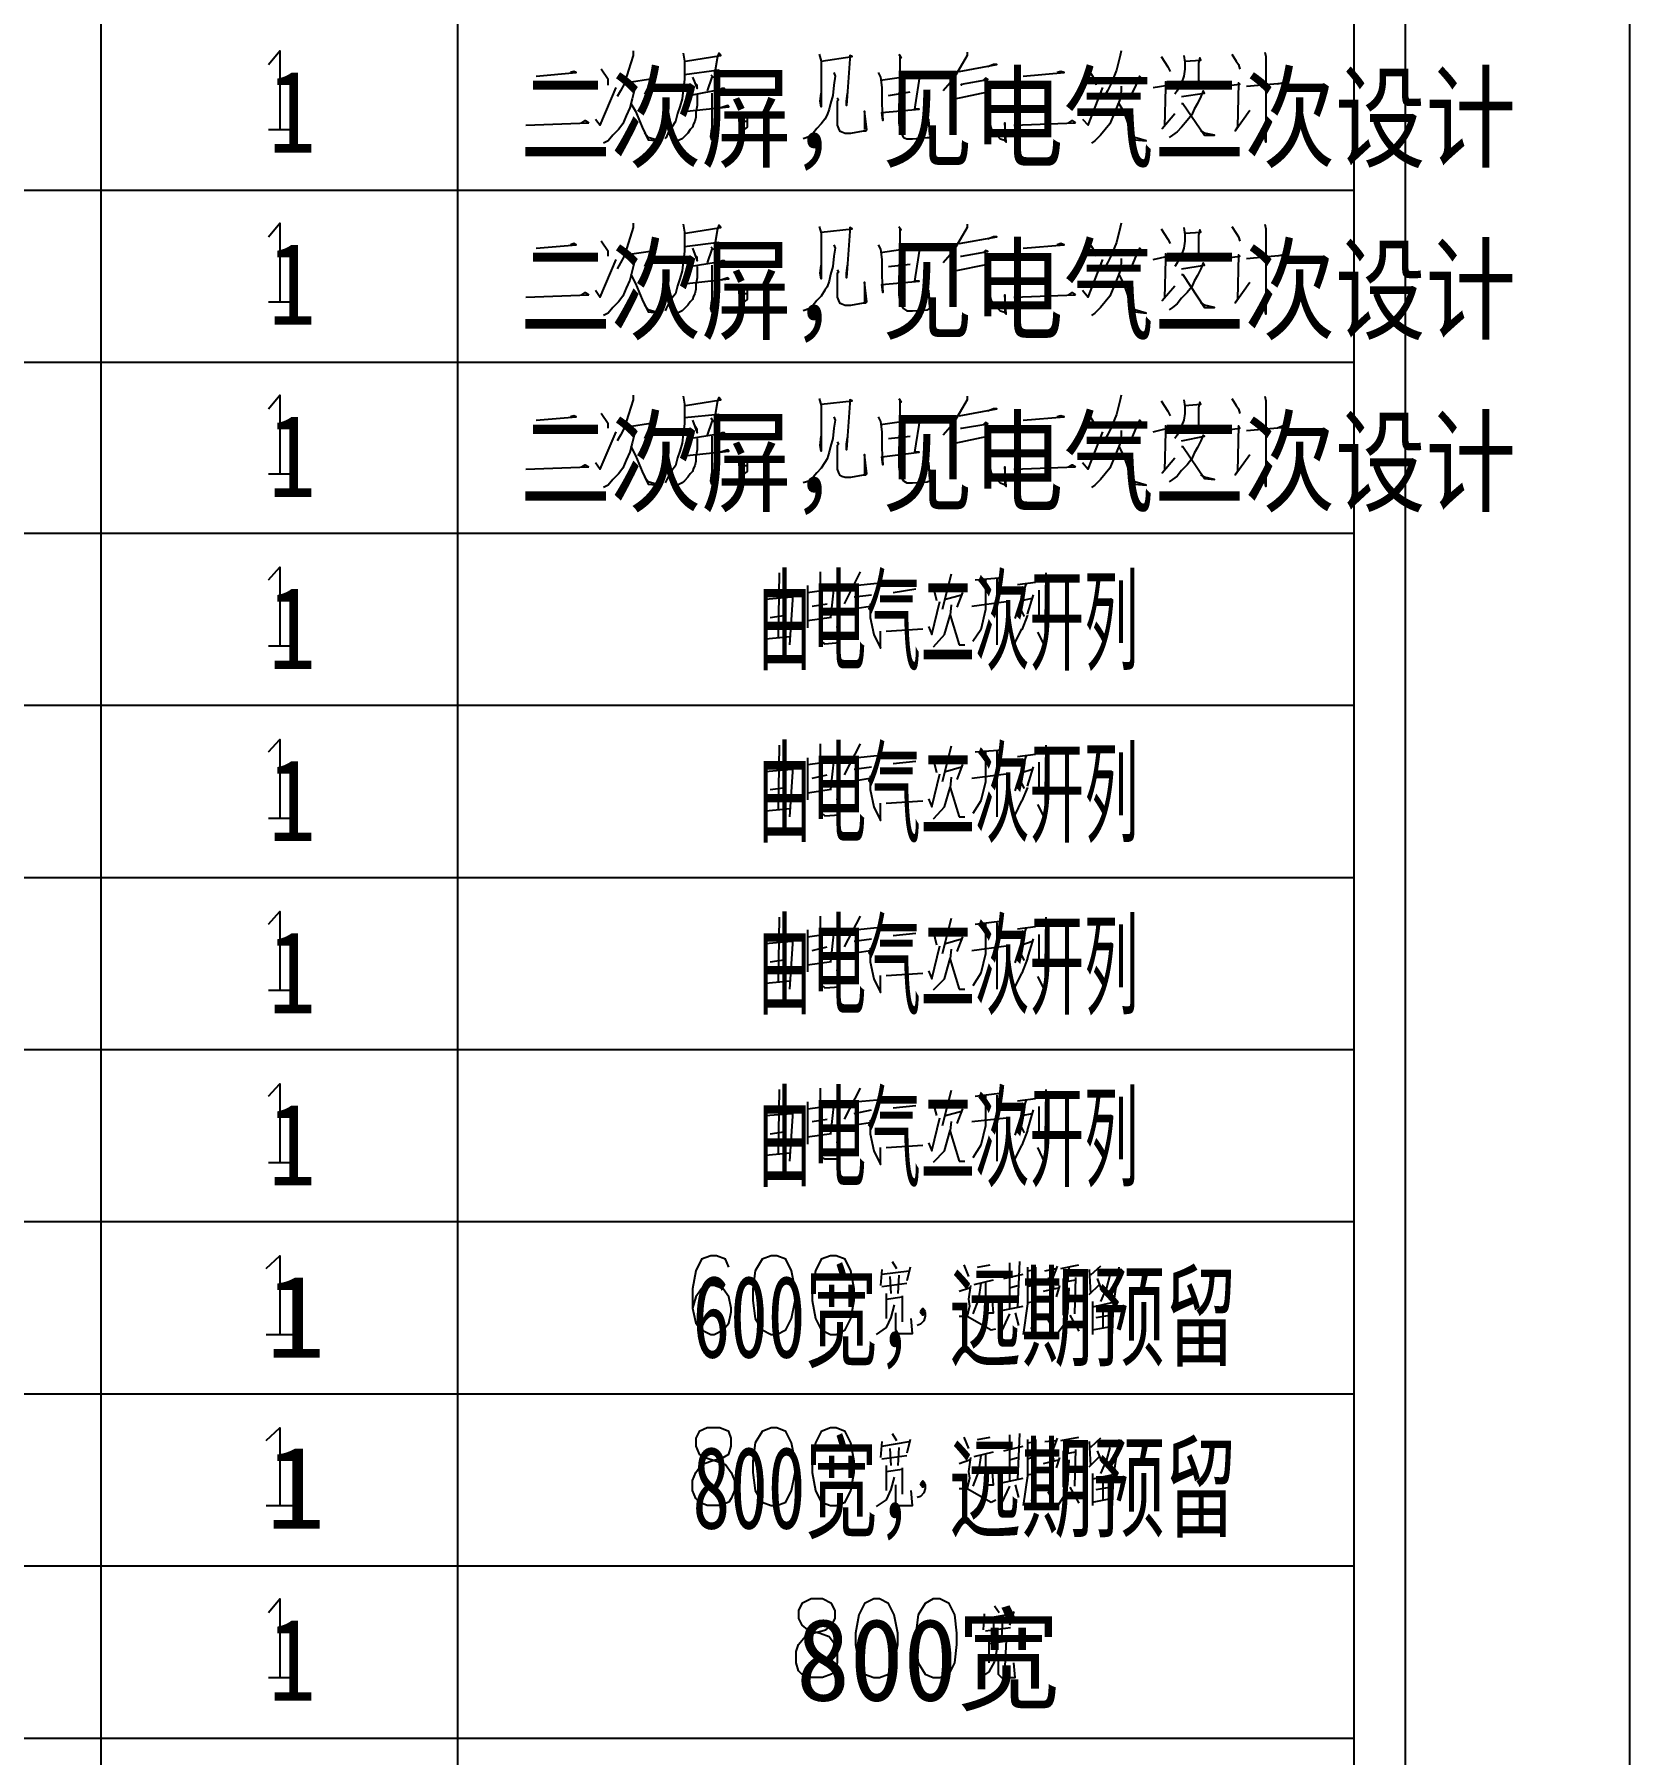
# Model space of a CAD drawing. Header units: metres. Extents: x 17 to 1264, y 17 to 859.
# Drawn here: x 1005.9 to 1207.4, y 440.3 to 657.6 of the extents above; entities that cross this region are included whole.
import ezdxf

# ---------------------------------------------------------------- set-up
doc = ezdxf.new("R2010")
doc.units = ezdxf.units.M
for name, color, linetype in [('LINES', 7, 'Continuous'), ('POLYLINES', 4, 'Continuous'), ('RECTS', 7, 'Continuous'), ('TEXTS', 3, 'Continuous')]:
    doc.layers.add(name, color=color, linetype=linetype)

msp = doc.modelspace()

# ---------------------------------------------------------------- linework, layer by layer
at = {"layer": 'LINES'}
for p, q in [((1179.14, 45.22), (1179.14, 830.45)), ((1014.33, 790.13), (1014.33, 178.7)), ((1059.4, 790.13), (1059.4, 178.7)), ((1172.59, 790.13), (1172.59, 178.7)), ((1113.83, 649.87), (1116.57, 650.3)), ((1035.5, 645.55), (1038.23, 645.55)), ((1068.04, 646.13), (1075.96, 646.42)), ((1129.67, 646.13), (1137.45, 646.42)), ((677.8, 637.92), (1172.59, 637.92)), ((1113.83, 628.27), (1116.57, 628.56)), ((1035.5, 623.81), (1038.23, 623.81)), ((1068.04, 624.38), (1075.96, 624.67)), ((1129.67, 624.38), (1137.45, 624.67)), ((677.8, 616.18), (1172.59, 616.18)), ((1113.83, 606.53), (1116.57, 606.82)), ((1035.5, 602.06), (1038.23, 602.06)), ((1068.04, 602.64), (1075.96, 602.93)), ((1129.67, 602.64), (1137.45, 602.93)), ((677.8, 594.58), (1172.59, 594.58)), ((1100.01, 589.54), (1099.87, 581.33)), ((1110.23, 589.68), (1108.22, 585.65)), ((1121.75, 589.39), (1120.6, 584.93)), ((1124.78, 588.67), (1128.23, 588.96)), ((1098.28, 586.94), (1098.28, 580.61)), ((1101.74, 586.8), (1101.31, 580.46)), ((1103.61, 587.95), (1103.61, 582.62)), ((1103.61, 587.09), (1106.78, 587.52)), ((1106.92, 587.81), (1106.49, 583.92)), ((1109.51, 587.95), (1112.39, 588.24)), ((1109.51, 586.51), (1111.67, 586.8)), ((1114.41, 587.09), (1117.29, 587.52)), ((1119.45, 587.81), (1119.88, 586.08)), ((1121.03, 586.22), (1123.05, 586.8)), ((1123.19, 587.09), (1122.47, 585.22)), ((1127.51, 588.82), (1127.51, 580.46)), ((1129.82, 583.78), (1131.26, 588.24)), ((1130.11, 588.1), (1132.41, 588.38)), ((1131.4, 584.35), (1132.12, 586.8)), ((1132.84, 583.63), (1132.84, 587.38)), ((1098.28, 586.22), (1101.59, 586.51)), ((1104.19, 585.36), (1106.06, 585.65)), ((1108.79, 584.93), (1111.53, 585.36)), ((1121.75, 585.5), (1121.61, 584.21)), ((1124.35, 585.36), (1128.67, 585.94)), ((1130.39, 585.22), (1130.97, 584.06)), ((1130.68, 586.08), (1131.98, 586.37)), ((1098.86, 583.92), (1100.87, 584.21)), ((1106.63, 583.92), (1103.61, 583.49)), ((1113.55, 582.19), (1118.15, 582.48)), ((1120.89, 581.76), (1121.61, 584.21)), ((1121.61, 584.21), (1122.76, 580.46)), ((1129.82, 580.75), (1130.68, 582.48)), ((1131.4, 584.21), (1130.68, 582.34)), ((1035.5, 580.32), (1038.23, 580.32)), ((1101.45, 581.47), (1098.28, 581.18)), ((1120.89, 581.76), (1119.45, 580.18)), ((1122.76, 580.46), (1123.48, 580.46)), ((677.8, 572.83), (1172.59, 572.83)), ((1100.01, 567.79), (1099.87, 559.58)), ((1110.23, 567.94), (1108.22, 564.05)), ((1121.75, 567.65), (1120.6, 563.18)), ((1124.78, 566.93), (1128.23, 567.22)), ((1098.28, 565.2), (1098.28, 558.86)), ((1101.74, 565.06), (1101.31, 558.72)), ((1103.61, 566.21), (1103.61, 560.88)), ((1103.61, 565.34), (1106.78, 565.78)), ((1106.92, 566.06), (1106.49, 562.18)), ((1109.51, 566.21), (1112.39, 566.5)), ((1109.51, 564.77), (1111.67, 565.06)), ((1114.41, 565.49), (1117.29, 565.78)), ((1119.45, 566.06), (1119.88, 564.34)), ((1121.03, 564.48), (1123.05, 565.06)), ((1123.19, 565.34), (1122.47, 563.47)), ((1127.51, 567.07), (1127.51, 558.72)), ((1129.82, 562.03), (1131.26, 566.5)), ((1130.11, 566.35), (1132.41, 566.64)), ((1131.4, 562.61), (1132.12, 565.06)), ((1132.84, 561.89), (1132.84, 565.63)), ((1098.28, 564.48), (1101.59, 564.77)), ((1104.19, 563.62), (1106.06, 564.05)), ((1108.79, 563.18), (1111.53, 563.62)), ((1121.75, 563.76), (1121.61, 562.46)), ((1124.35, 563.62), (1128.67, 564.19)), ((1130.39, 563.47), (1130.97, 562.32)), ((1130.68, 564.34), (1131.98, 564.77)), ((1098.86, 562.18), (1100.87, 562.46)), ((1106.63, 562.18), (1103.61, 561.74)), ((1113.55, 560.45), (1118.15, 560.74)), ((1120.89, 560.02), (1121.61, 562.46)), ((1121.61, 562.46), (1122.76, 558.72)), ((1129.82, 559.01), (1130.68, 560.74)), ((1131.4, 562.46), (1130.68, 560.74)), ((1035.5, 558.58), (1038.23, 558.58)), ((1101.45, 559.73), (1098.28, 559.44)), ((1120.89, 560.02), (1119.45, 558.43)), ((1122.76, 558.72), (1123.48, 558.72)), ((677.8, 551.09), (1172.59, 551.09)), ((1100.01, 546.05), (1099.87, 537.84)), ((1110.23, 546.19), (1108.22, 542.3)), ((1121.75, 545.9), (1120.6, 541.44)), ((1124.78, 545.18), (1128.23, 545.62)), ((1098.28, 543.46), (1098.28, 537.12)), ((1101.74, 543.31), (1101.31, 536.98)), ((1103.61, 544.46), (1103.61, 539.14)), ((1103.61, 543.6), (1106.78, 544.03)), ((1106.92, 544.32), (1106.49, 540.43)), ((1109.51, 544.46), (1112.39, 544.75)), ((1109.51, 543.02), (1111.67, 543.31)), ((1114.41, 543.74), (1117.29, 544.03)), ((1119.45, 544.32), (1119.88, 542.59)), ((1121.03, 542.74), (1123.05, 543.31)), ((1123.19, 543.6), (1122.47, 541.73)), ((1127.51, 545.33), (1127.51, 536.98)), ((1129.82, 540.29), (1131.26, 544.75)), ((1130.11, 544.61), (1132.41, 544.9)), ((1131.4, 540.86), (1132.12, 543.31)), ((1132.84, 540.14), (1132.84, 543.89)), ((1098.28, 542.74), (1101.59, 543.02)), ((1104.19, 541.87), (1106.06, 542.3)), ((1108.79, 541.44), (1111.53, 541.87)), ((1121.75, 542.02), (1121.61, 540.86)), ((1124.35, 541.87), (1128.67, 542.45)), ((1130.39, 541.73), (1130.97, 540.58)), ((1130.68, 542.59), (1131.98, 543.02)), ((1098.86, 540.43), (1100.87, 540.72)), ((1106.63, 540.43), (1103.61, 540)), ((1113.55, 538.7), (1118.15, 538.99)), ((1120.89, 538.27), (1121.61, 540.86)), ((1121.61, 540.72), (1122.76, 536.98)), ((1129.82, 537.26), (1130.68, 538.99)), ((1131.4, 540.86), (1130.68, 538.99)), ((1035.5, 536.83), (1038.23, 536.83)), ((1101.45, 537.98), (1098.28, 537.7)), ((1120.89, 538.27), (1119.45, 536.83)), ((1122.76, 536.98), (1123.48, 536.98)), ((677.8, 529.34), (1172.59, 529.34)), ((1100.01, 524.3), (1099.87, 516.24)), ((1110.23, 524.45), (1108.22, 520.56)), ((1121.75, 524.16), (1120.6, 519.7)), ((1124.78, 523.44), (1128.23, 523.87)), ((1098.28, 521.71), (1098.28, 515.38)), ((1101.74, 521.57), (1101.31, 515.23)), ((1103.61, 522.72), (1103.61, 517.39)), ((1103.61, 521.86), (1106.78, 522.29)), ((1106.92, 522.58), (1106.49, 518.69)), ((1109.51, 522.72), (1112.39, 523.01)), ((1109.51, 521.28), (1111.67, 521.71)), ((1114.41, 522), (1117.29, 522.29)), ((1119.45, 522.58), (1119.88, 520.99)), ((1121.03, 520.99), (1123.05, 521.57)), ((1123.19, 521.86), (1122.47, 519.98)), ((1127.51, 523.58), (1127.51, 515.23)), ((1129.82, 518.54), (1131.26, 523.01)), ((1130.11, 522.86), (1132.41, 523.15)), ((1131.4, 519.12), (1132.12, 521.71)), ((1132.84, 518.4), (1132.84, 522.14)), ((1098.28, 520.99), (1101.59, 521.28)), ((1104.19, 520.27), (1106.06, 520.56)), ((1108.79, 519.7), (1111.53, 520.13)), ((1121.75, 520.27), (1121.61, 519.12)), ((1124.35, 520.27), (1128.67, 520.7)), ((1130.39, 519.98), (1130.97, 518.83)), ((1130.68, 520.99), (1131.98, 521.28)), ((1098.86, 518.69), (1100.87, 518.98)), ((1106.63, 518.69), (1103.61, 518.26)), ((1113.55, 516.96), (1118.15, 517.25)), ((1120.89, 516.53), (1121.61, 519.12)), ((1121.61, 518.98), (1122.76, 515.23)), ((1129.82, 515.52), (1130.68, 517.25)), ((1131.4, 519.12), (1130.68, 517.25)), ((1035.5, 515.09), (1038.23, 515.09)), ((1101.45, 516.24), (1098.28, 515.95)), ((1120.89, 516.53), (1119.45, 515.09)), ((1122.76, 515.23), (1123.48, 515.23)), ((677.8, 507.6), (1172.59, 507.6)), ((1114.27, 502.56), (1114.84, 501.7)), ((1123.34, 502.13), (1123.91, 500.69)), ((1125.07, 501.84), (1126.65, 502.13)), ((1129.1, 502.42), (1129.1, 496.66)), ((1130.39, 502.56), (1130.11, 496.8)), ((1135.15, 501.98), (1134.43, 500.11)), ((1135.58, 501.7), (1137.88, 502.13)), ((1140.62, 501.98), (1139.32, 500.83)), ((1112.97, 501.55), (1112.83, 499.54)), ((1112.97, 500.98), (1116.43, 501.41)), ((1112.97, 499.39), (1116.14, 499.82)), ((1113.98, 500.69), (1114.12, 498.53)), ((1115.13, 500.83), (1114.99, 498.53)), ((1116.57, 501.84), (1116.14, 500.11)), ((1124.63, 499.68), (1127.08, 500.26)), ((1125.5, 499.82), (1125.21, 497.81)), ((1126.07, 499.97), (1126.07, 496.51)), ((1128.38, 500.4), (1130.83, 500.98)), ((1131.4, 501.84), (1131.4, 497.09)), ((1131.4, 501.41), (1132.41, 501.55)), ((1133.56, 501.41), (1135, 501.7)), ((1133.99, 500.54), (1134.71, 499.25)), ((1135.87, 500.4), (1135.87, 495.79)), ((1135.87, 499.97), (1137.45, 500.26)), ((1136.59, 501.84), (1136.44, 499.97)), ((1137.45, 500.54), (1137.31, 495.94)), ((1139.18, 501.55), (1139.32, 498.53)), ((1140.19, 500.4), (1140.76, 498.82)), ((1140.91, 501.12), (1142.78, 501.41)), ((1113.55, 498.53), (1113.55, 495.36)), ((1113.55, 497.81), (1115.56, 498.1)), ((1115.56, 498.24), (1115.56, 494.93)), ((1122.76, 498.82), (1124.06, 499.25)), ((1125.21, 497.81), (1124.49, 495.94)), ((1129.1, 499.25), (1130.11, 499.54)), ((1129.1, 497.95), (1130.11, 498.24)), ((1131.4, 499.39), (1132.27, 499.68)), ((1133.42, 498.82), (1135.29, 499.25)), ((1135.43, 499.54), (1135, 498.1)), ((1139.18, 498.38), (1140.47, 499.68)), ((1118.3, 496.22), (1118.01, 496.22)), ((1128.09, 496.37), (1130.83, 496.94)), ((1129.1, 495.94), (1128.09, 493.78)), ((1129.82, 496.08), (1130.25, 494.5)), ((1131.4, 497.23), (1130.83, 493.34)), ((1131.4, 497.38), (1132.27, 497.52)), ((1136.73, 495.79), (1137.88, 493.78)), ((1139.61, 497.52), (1139.61, 493.34)), ((1142.2, 497.38), (1139.61, 496.8)), ((1140.04, 495.5), (1141.77, 495.79)), ((1140.91, 497.09), (1140.91, 494.21)), ((1142.2, 497.52), (1142.06, 493.49)), ((1035.21, 493.34), (1038.52, 493.34)), ((1126.79, 493.92), (1127.37, 494.06)), ((1139.61, 493.92), (1141.91, 494.35)), ((677.8, 485.86), (1172.59, 485.86)), ((1114.27, 480.82), (1114.84, 479.95)), ((1123.34, 480.38), (1123.91, 478.94)), ((1125.07, 480.1), (1126.65, 480.38)), ((1129.1, 480.67), (1129.1, 474.91)), ((1130.39, 480.82), (1130.11, 475.06)), ((1135.15, 480.24), (1134.43, 478.37)), ((1135.58, 479.95), (1137.88, 480.38)), ((1140.62, 480.24), (1139.32, 479.09)), ((1112.97, 479.81), (1112.83, 477.79)), ((1112.97, 479.23), (1116.43, 479.81)), ((1112.97, 477.65), (1116.14, 478.08)), ((1113.98, 478.94), (1114.12, 476.78)), ((1115.13, 479.09), (1114.99, 476.78)), ((1116.57, 480.1), (1116.14, 478.37)), ((1124.63, 477.94), (1127.08, 478.51)), ((1125.5, 478.08), (1125.21, 476.06)), ((1126.07, 478.22), (1126.07, 474.77)), ((1128.38, 478.66), (1130.83, 479.23)), ((1131.4, 480.1), (1131.4, 475.34)), ((1131.4, 479.66), (1132.41, 479.81)), ((1133.56, 479.81), (1135, 479.95)), ((1133.99, 478.8), (1134.71, 477.5)), ((1135.87, 478.66), (1135.87, 474.05)), ((1135.87, 478.22), (1137.45, 478.51)), ((1136.59, 480.1), (1136.44, 478.22)), ((1137.45, 478.8), (1137.31, 474.19)), ((1139.18, 479.81), (1139.32, 476.78)), ((1140.19, 478.66), (1140.76, 477.22)), ((1140.91, 479.38), (1142.78, 479.81)), ((1113.55, 476.78), (1113.55, 473.62)), ((1113.55, 476.06), (1115.56, 476.35)), ((1115.56, 476.5), (1115.56, 473.18)), ((1122.76, 477.07), (1124.06, 477.5)), ((1125.21, 476.06), (1124.49, 474.19)), ((1129.1, 477.5), (1130.11, 477.79)), ((1129.1, 476.21), (1130.11, 476.5)), ((1131.4, 477.65), (1132.27, 477.94)), ((1133.42, 477.07), (1135.29, 477.5)), ((1135.43, 477.79), (1135, 476.5)), ((1139.18, 476.64), (1140.47, 477.94)), ((1118.3, 474.48), (1118.01, 474.48)), ((1128.09, 474.62), (1130.83, 475.2)), ((1129.1, 474.19), (1128.09, 472.03)), ((1129.82, 474.34), (1130.25, 472.75)), ((1131.4, 475.49), (1130.83, 471.74)), ((1131.4, 475.63), (1132.27, 475.78)), ((1136.73, 474.05), (1137.88, 472.03)), ((1139.61, 475.78), (1139.61, 471.74)), ((1142.2, 475.63), (1139.61, 475.06)), ((1140.04, 473.76), (1141.77, 474.05)), ((1140.91, 475.34), (1140.91, 472.46)), ((1142.2, 475.78), (1142.06, 471.74)), ((1035.21, 471.74), (1038.52, 471.74)), ((1126.79, 472.18), (1127.37, 472.46)), ((1139.61, 472.18), (1141.91, 472.61)), ((677.8, 464.11), (1172.59, 464.11)), ((1127.23, 459.07), (1127.8, 458.21)), ((1125.93, 458.06), (1125.79, 456.05)), ((1125.93, 457.49), (1129.39, 458.06)), ((1126.07, 455.9), (1129.24, 456.34)), ((1127.08, 457.2), (1127.08, 455.04)), ((1128.23, 457.34), (1128.09, 455.04)), ((1129.67, 458.35), (1129.1, 456.62)), ((1126.51, 455.04), (1126.51, 451.87)), ((1126.51, 454.32), (1128.52, 454.61)), ((1128.67, 454.75), (1128.52, 451.44)), ((1035.5, 450), (1038.23, 450)), ((677.8, 442.37), (1172.59, 442.37))]:
    msp.add_line(p, q, dxfattribs=at)
at = {"layer": 'POLYLINES'}
for points in [[(1035.5, 653.76), (1036.94, 655.49), (1036.94, 645.55)], [(1081.58, 655.49), (1081.58, 654.91), (1081, 653.04), (1080.43, 651.31), (1079.99, 650.45), (1079.56, 649.73)], [(1087.91, 655.2), (1088.06, 654.19), (1088.06, 652.75), (1088.06, 651.89), (1087.91, 650.59), (1087.77, 649.44), (1087.48, 648.43), (1087.19, 647.57), (1086.91, 646.56), (1086.47, 645.84), (1086.04, 645.26), (1085.75, 644.54), (1085.61, 644.4)], [(1088.2, 654.19), (1092.67, 654.91), (1092.38, 655.2), (1092.23, 654.77), (1091.95, 653.04), (1092.38, 653.04), (1088.06, 652.46)], [(1105.05, 655.06), (1105.34, 654.19), (1105.34, 648.43), (1105.19, 649.15), (1105.34, 650.16)], [(1105.34, 654.19), (1109.23, 654.77), (1108.94, 654.91), (1108.94, 654.48), (1108.51, 648.58), (1108.51, 649.15), (1108.65, 650.16)], [(1115.13, 655.06), (1115.42, 654.62), (1115.27, 654.77), (1115.27, 652.46), (1115.13, 648.14), (1115.13, 646.42), (1115.27, 645.55), (1115.42, 645.12), (1115.71, 644.54), (1116.14, 644.4), (1116.86, 644.4), (1118.73, 644.54), (1119.02, 644.54), (1119.16, 644.69), (1118.87, 646.85), (1119.02, 644.83)], [(1123.77, 655.34), (1123.77, 654.91), (1123.19, 653.9), (1122.33, 652.46), (1121.61, 651.46), (1120.75, 650.45)], [(1143.21, 655.49), (1143.07, 654.91), (1142.63, 653.04), (1141.91, 651.31), (1141.48, 650.45), (1141.05, 649.73)], [(1148.25, 654.77), (1149.11, 653.47), (1149.4, 652.9)], [(1151.13, 654.91), (1151.27, 654.05), (1151.27, 653.18), (1151.13, 652.32), (1150.84, 651.46), (1150.55, 651.02), (1150.27, 650.45), (1149.98, 650.02)], [(1151.27, 654.19), (1153.29, 654.34), (1153.15, 654.62), (1153, 653.9), (1153, 653.18), (1153, 652.75), (1153, 652.03), (1153, 651.74), (1153.15, 651.46), (1153.43, 651.46), (1153.87, 651.31), (1154.3, 651.31), (1154.59, 651.46), (1154.87, 651.6)], [(1157.18, 655.06), (1157.75, 654.19), (1158.04, 653.76), (1158.19, 653.18)], [(1161.35, 655.34), (1161.5, 654.77), (1161.5, 643.97), (1161.35, 644.69), (1161.5, 645.7)], [(1069.34, 652.32), (1074.38, 652.75), (1074.09, 652.9), (1073.66, 652.75)], [(1078.41, 651.17), (1078.41, 651.89), (1077.55, 653.18)], [(1080.57, 651.46), (1084.31, 652.03), (1084.03, 652.32), (1083.59, 651.17), (1083.02, 650.02)], [(1089.07, 652.18), (1089.64, 650.74), (1089.64, 651.17), (1089.35, 651.46)], [(1091.37, 652.46), (1091.66, 652.18), (1091.51, 652.18), (1090.94, 650.45)], [(1106.92, 652.75), (1107.07, 652.32), (1106.92, 651.17), (1106.78, 649.87), (1106.49, 648.86), (1106.35, 648.14), (1106.06, 647.42), (1105.77, 646.85), (1105.34, 646.27), (1104.76, 645.7), (1104.33, 645.12), (1103.9, 644.69), (1103.03, 644.4)], [(1112.54, 652.75), (1112.83, 652.18), (1112.97, 650.88), (1112.97, 648.86), (1112.97, 648.72), (1113.11, 646.7), (1112.97, 647.71), (1117.72, 648.14), (1117.15, 648.14), (1117.87, 652.75), (1117.87, 652.46), (1112.83, 651.74)], [(1122.76, 652.9), (1127.51, 653.76), (1127.08, 653.76), (1126.36, 653.47)], [(1122.91, 651.31), (1123.05, 651.17), (1123.05, 651.31), (1126.36, 651.89), (1126.07, 652.03), (1125.79, 651.74)], [(1130.83, 652.32), (1136.01, 652.75), (1135.58, 652.9), (1135.15, 652.75)], [(1140.04, 651.17), (1139.9, 651.89), (1139.03, 653.18)], [(1142.06, 651.46), (1145.8, 652.03), (1145.51, 652.32), (1145.08, 651.17), (1144.51, 650.02)], [(1076.83, 646.85), (1077.4, 646.13), (1079.42, 650.88)], [(1081.72, 651.02), (1081.72, 650.45), (1081.43, 649.44), (1081.15, 648.29), (1080.71, 647.28), (1080.28, 646.27), (1079.71, 645.55), (1078.99, 644.83), (1078.41, 644.11), (1077.83, 643.82)], [(1089.64, 650.02), (1089.64, 648.58), (1089.5, 647.71), (1089.5, 647.14), (1089.35, 646.56), (1089.21, 646.27), (1089.07, 645.84), (1088.78, 645.55), (1088.49, 645.12), (1088.06, 644.69), (1087.77, 644.4), (1087.19, 644.11)], [(1088.35, 649.87), (1088.63, 649.73), (1088.63, 649.87), (1093.1, 650.74), (1092.81, 650.74), (1092.52, 650.59)], [(1091.51, 650.16), (1091.51, 645.55), (1091.51, 644.26), (1091.37, 644.69), (1091.51, 645.7)], [(1121.75, 649.44), (1121.9, 649.3), (1122.19, 649.44), (1126.36, 650.3), (1126.22, 650.59), (1126.22, 650.16), (1126.22, 648.72), (1126.22, 647.86), (1126.36, 647.28), (1126.51, 646.7), (1126.65, 646.13), (1126.79, 645.7), (1127.23, 645.26), (1127.51, 644.83), (1127.95, 644.4), (1128.38, 644.26), (1128.67, 643.97), (1128.52, 646.42), (1128.52, 644.26)], [(1138.31, 646.85), (1139.03, 646.13), (1140.91, 650.88)], [(1143.21, 651.02), (1143.21, 650.45), (1143.07, 649.44), (1142.63, 648.29), (1142.2, 647.28), (1141.77, 646.27), (1141.19, 645.55), (1140.62, 644.83), (1139.9, 644.11), (1139.47, 643.82)], [(1147.24, 650.88), (1149.11, 651.17), (1148.83, 651.6), (1148.83, 650.88), (1148.68, 645.98), (1148.39, 645.7), (1149.98, 647.57)], [(1150.84, 649.73), (1153.72, 650.16), (1153.58, 650.45), (1153.29, 649.73), (1152.86, 648.86), (1152.43, 648.14), (1152.14, 647.42), (1151.56, 646.7), (1150.84, 645.84), (1150.27, 645.26), (1149.69, 644.83), (1149.26, 644.54)], [(1156.03, 651.02), (1158.19, 651.31), (1158.04, 651.46), (1157.9, 645.84), (1157.61, 645.41), (1159.48, 648)], [(1159.05, 651.02), (1163.95, 651.46), (1163.66, 651.46), (1162.94, 651.31)], [(1081.29, 648.86), (1081.87, 647.86), (1082.73, 645.84), (1083.45, 644.26), (1084.89, 644.11), (1083.45, 644.54), (1083.02, 645.12)], [(1088.06, 647.86), (1088.06, 647.71), (1088.35, 647.86), (1093.67, 648.43), (1093.53, 648.58), (1092.67, 648.29)], [(1107.35, 649.58), (1107.5, 649.3), (1107.35, 649.15), (1107.35, 647.14), (1107.35, 646.13), (1107.5, 645.7), (1107.64, 645.41), (1107.93, 645.26), (1108.36, 645.12), (1109.08, 645.12), (1110.67, 645.41), (1110.95, 645.41), (1111.1, 645.55), (1110.81, 647.86), (1110.81, 645.55)], [(1142.92, 648.86), (1143.5, 647.86), (1144.22, 645.84), (1144.94, 644.26), (1146.38, 644.11), (1144.94, 644.54), (1144.51, 645.12)], [(1150.84, 648.86), (1150.99, 648.86), (1153.72, 644.83), (1155.02, 644.83), (1153.72, 645.12), (1153.29, 645.41)], [(1075.1, 646.42), (1075.53, 646.7), (1075.96, 646.42)], [(1095.98, 646.56), (1094.97, 646.56), (1094.97, 647.14), (1095.98, 647.14), (1095.98, 645.84), (1094.97, 645.12)], [(1136.59, 646.42), (1137.02, 646.7), (1137.45, 646.42)], [(1035.5, 632.02), (1036.94, 633.74), (1036.94, 623.81)], [(1081.58, 633.74), (1081.58, 633.17), (1081, 631.3), (1080.43, 629.57), (1079.99, 628.7), (1079.56, 627.98)], [(1087.91, 633.6), (1088.06, 632.59), (1088.06, 631.01), (1088.06, 630.14), (1087.91, 628.85), (1087.77, 627.7), (1087.48, 626.69), (1087.19, 625.82), (1086.91, 624.82), (1086.47, 624.24), (1086.04, 623.52), (1085.75, 622.94), (1085.61, 622.66)], [(1088.2, 632.45), (1092.67, 633.17), (1092.38, 633.46), (1092.23, 633.02), (1091.95, 631.3), (1092.38, 631.3), (1088.06, 630.72)], [(1105.05, 633.31), (1105.34, 632.45), (1105.34, 626.69), (1105.19, 627.41), (1105.34, 628.42)], [(1105.34, 632.59), (1109.23, 633.02), (1108.94, 633.17), (1108.94, 632.74), (1108.51, 626.83), (1108.51, 627.41), (1108.65, 628.42)], [(1115.13, 633.31), (1115.42, 632.88), (1115.27, 633.02), (1115.27, 630.72), (1115.13, 626.4), (1115.13, 624.67), (1115.27, 623.81), (1115.42, 623.38), (1115.71, 622.94), (1116.14, 622.66), (1116.86, 622.66), (1118.73, 622.8), (1119.02, 622.94), (1119.16, 622.94), (1118.87, 625.25), (1119.02, 623.09)], [(1123.77, 633.6), (1123.77, 633.17), (1123.19, 632.16), (1122.33, 630.72), (1121.61, 629.71), (1120.75, 628.7)], [(1143.21, 633.74), (1143.07, 633.17), (1142.63, 631.3), (1141.91, 629.57), (1141.48, 628.7), (1141.05, 627.98)], [(1148.25, 633.02), (1149.11, 631.73), (1149.4, 631.15)], [(1151.13, 633.17), (1151.27, 632.3), (1151.27, 631.44), (1151.13, 630.58), (1150.84, 629.71), (1150.55, 629.28), (1150.27, 628.7), (1149.98, 628.27)], [(1151.27, 632.45), (1153.29, 632.59), (1153.15, 632.88), (1153, 632.16), (1153, 631.58), (1153, 631.01), (1153, 630.29), (1153, 630), (1153.15, 629.71), (1153.43, 629.71), (1153.87, 629.57), (1154.3, 629.57), (1154.59, 629.71), (1154.87, 629.86)], [(1157.18, 633.31), (1157.75, 632.45), (1158.04, 632.02), (1158.19, 631.44)], [(1161.35, 633.6), (1161.5, 633.02), (1161.5, 622.22), (1161.35, 622.94), (1161.5, 623.95)], [(1069.34, 630.58), (1074.38, 631.01), (1074.09, 631.15), (1073.66, 631.01)], [(1078.41, 629.57), (1078.41, 630.14), (1077.55, 631.44)], [(1080.57, 629.71), (1084.31, 630.29), (1084.03, 630.58), (1083.59, 629.57), (1083.02, 628.27)], [(1089.07, 630.58), (1089.64, 628.99), (1089.64, 629.42), (1089.35, 629.71)], [(1091.37, 630.72), (1091.66, 630.43), (1091.51, 630.43), (1090.94, 628.7)], [(1106.92, 631.01), (1107.07, 630.58), (1106.92, 629.57), (1106.78, 628.27), (1106.49, 627.26), (1106.35, 626.4), (1106.06, 625.68), (1105.77, 625.25), (1105.34, 624.53), (1104.76, 623.95), (1104.33, 623.38), (1103.9, 622.94), (1103.03, 622.66)], [(1112.54, 631.01), (1112.83, 630.43), (1112.97, 629.14), (1112.97, 627.12), (1112.97, 626.98), (1113.11, 624.96), (1112.97, 625.97), (1117.72, 626.4), (1117.15, 626.4), (1117.87, 631.01), (1117.87, 630.72), (1112.83, 630)], [(1122.76, 631.15), (1127.51, 632.02), (1127.08, 632.02), (1126.36, 631.73)], [(1122.91, 629.57), (1123.05, 629.57), (1126.36, 630.14), (1126.07, 630.29), (1125.79, 630)], [(1130.83, 630.58), (1136.01, 631.01), (1135.58, 631.15), (1135.15, 631.01)], [(1140.04, 629.57), (1139.9, 630.14), (1139.03, 631.44)], [(1142.06, 629.71), (1145.8, 630.29), (1145.51, 630.58), (1145.08, 629.57), (1144.51, 628.27)], [(1076.83, 625.25), (1077.4, 624.38), (1079.42, 629.14)], [(1081.72, 629.28), (1081.72, 628.7), (1081.43, 627.7), (1081.15, 626.54), (1080.71, 625.54), (1080.28, 624.53), (1079.71, 623.81), (1078.99, 623.09), (1078.41, 622.37), (1077.83, 622.08)], [(1089.64, 628.27), (1089.64, 626.83), (1089.5, 625.97), (1089.5, 625.39), (1089.35, 624.82), (1089.21, 624.53), (1089.07, 624.1), (1088.78, 623.81), (1088.49, 623.38), (1088.06, 622.94), (1087.77, 622.66), (1087.19, 622.37)], [(1088.35, 628.27), (1088.63, 627.98), (1088.63, 628.27), (1093.1, 628.99), (1092.81, 628.99), (1092.52, 628.85)], [(1091.51, 628.42), (1091.51, 623.81), (1091.51, 622.51), (1091.37, 622.94), (1091.51, 623.95)], [(1121.75, 627.7), (1121.9, 627.55), (1122.19, 627.7), (1126.36, 628.56), (1126.22, 628.85), (1126.22, 628.42), (1126.22, 626.98), (1126.22, 626.26), (1126.36, 625.54), (1126.51, 624.96), (1126.65, 624.38), (1126.79, 623.95), (1127.23, 623.52), (1127.51, 623.09), (1127.95, 622.66), (1128.38, 622.51), (1128.67, 622.22), (1128.52, 624.67), (1128.52, 622.51)], [(1138.31, 625.25), (1139.03, 624.38), (1140.91, 629.14)], [(1143.21, 629.28), (1143.21, 628.7), (1143.07, 627.7), (1142.63, 626.54), (1142.2, 625.54), (1141.77, 624.53), (1141.19, 623.81), (1140.62, 623.09), (1139.9, 622.37), (1139.47, 622.08)], [(1147.24, 629.14), (1149.11, 629.57), (1148.83, 629.86), (1148.83, 629.14), (1148.68, 624.24), (1148.39, 623.95), (1149.98, 625.82)], [(1150.84, 627.98), (1153.72, 628.42), (1153.58, 628.7), (1153.29, 627.98), (1152.86, 627.12), (1152.43, 626.4), (1152.14, 625.68), (1151.56, 624.96), (1150.84, 624.24), (1150.27, 623.52), (1149.69, 623.09), (1149.26, 622.8)], [(1156.03, 629.28), (1158.19, 629.57), (1158.04, 629.71), (1157.9, 624.1), (1157.61, 623.66), (1159.48, 626.26)], [(1159.05, 629.28), (1163.95, 629.71), (1163.66, 629.71), (1162.94, 629.57)], [(1081.29, 627.26), (1081.87, 626.11), (1082.73, 624.1), (1083.45, 622.51), (1084.89, 622.37), (1083.45, 622.8), (1083.02, 623.38)], [(1088.06, 626.11), (1088.06, 625.97), (1088.35, 626.11), (1093.67, 626.69), (1093.53, 626.83), (1092.67, 626.54)], [(1107.35, 627.84), (1107.5, 627.55), (1107.35, 627.41), (1107.35, 625.39), (1107.35, 624.38), (1107.5, 623.95), (1107.64, 623.66), (1107.93, 623.52), (1108.36, 623.38), (1109.08, 623.38), (1110.67, 623.66), (1110.95, 623.66), (1111.1, 623.81), (1110.81, 626.26), (1110.81, 623.81)], [(1142.92, 627.26), (1143.5, 626.11), (1144.22, 624.1), (1144.94, 622.51), (1146.38, 622.37), (1144.94, 622.8), (1144.51, 623.38)], [(1150.84, 627.26), (1150.99, 627.26), (1153.72, 623.09), (1155.02, 623.09), (1153.72, 623.38), (1153.29, 623.66)], [(1075.1, 624.67), (1075.53, 624.96), (1075.96, 624.67)], [(1095.98, 624.82), (1094.97, 624.82), (1094.97, 625.39), (1095.98, 625.39), (1095.98, 624.1), (1094.97, 623.38)], [(1136.59, 624.67), (1137.02, 624.96), (1137.45, 624.67)], [(1035.5, 610.27), (1036.94, 612), (1036.94, 602.06)], [(1081.58, 612), (1081.58, 611.42), (1081, 609.55), (1080.43, 607.82), (1079.99, 606.96), (1079.56, 606.24)], [(1087.91, 611.86), (1088.06, 610.85), (1088.06, 609.26), (1088.06, 608.4), (1087.91, 607.1), (1087.77, 605.95), (1087.48, 604.94), (1087.19, 604.08), (1086.91, 603.07), (1086.47, 602.5), (1086.04, 601.78), (1085.75, 601.2), (1085.61, 600.91)], [(1088.2, 610.7), (1092.67, 611.42), (1092.38, 611.71), (1092.23, 611.28), (1091.95, 609.55), (1092.38, 609.55), (1088.06, 609.12)], [(1105.05, 611.57), (1105.34, 610.7), (1105.34, 604.94), (1105.19, 605.66), (1105.34, 606.82)], [(1105.34, 610.85), (1109.23, 611.28), (1108.94, 611.42), (1108.94, 610.99), (1108.51, 605.09), (1108.51, 605.81), (1108.65, 606.67)], [(1115.13, 611.57), (1115.42, 611.14), (1115.27, 611.28), (1115.27, 609.12), (1115.13, 604.8), (1115.13, 602.93), (1115.27, 602.06), (1115.42, 601.63), (1115.71, 601.2), (1116.14, 600.91), (1116.86, 600.91), (1118.73, 601.06), (1119.02, 601.2), (1119.16, 601.2), (1118.87, 603.5), (1119.02, 601.34)], [(1123.77, 611.86), (1123.77, 611.42), (1123.19, 610.42), (1122.33, 608.98), (1121.61, 607.97), (1120.75, 606.96)], [(1143.21, 612), (1143.07, 611.42), (1142.63, 609.55), (1141.91, 607.82), (1141.48, 606.96), (1141.05, 606.24)], [(1148.25, 611.28), (1149.11, 609.98), (1149.4, 609.41)], [(1151.13, 611.42), (1151.27, 610.56), (1151.27, 609.7), (1151.13, 608.83), (1150.84, 608.11), (1150.55, 607.54), (1150.27, 606.96), (1149.98, 606.53)], [(1151.27, 610.7), (1153.29, 610.85), (1153.15, 611.14), (1153, 610.42), (1153, 609.84), (1153, 609.26), (1153, 608.54), (1153, 608.26), (1153.15, 608.11), (1153.43, 607.97), (1153.87, 607.82), (1154.3, 607.82), (1154.59, 607.97), (1154.87, 608.11)], [(1157.18, 611.57), (1157.75, 610.7), (1158.04, 610.27), (1158.19, 609.7)], [(1161.35, 611.86), (1161.5, 611.28), (1161.5, 600.48), (1161.35, 601.2), (1161.5, 602.21)], [(1069.34, 608.83), (1074.38, 609.26), (1074.09, 609.41), (1073.66, 609.26)], [(1078.41, 607.82), (1078.41, 608.4), (1077.55, 609.7)], [(1080.57, 607.97), (1084.31, 608.54), (1084.03, 608.83), (1083.59, 607.82), (1083.02, 606.53)], [(1089.07, 608.83), (1089.64, 607.25), (1089.64, 607.68), (1089.35, 608.11)], [(1091.37, 609.12), (1091.66, 608.69), (1091.51, 608.69), (1090.94, 606.96)], [(1106.92, 609.26), (1107.07, 608.83), (1106.92, 607.82), (1106.78, 606.53), (1106.49, 605.52), (1106.35, 604.8), (1106.06, 603.94), (1105.77, 603.5), (1105.34, 602.78), (1104.76, 602.21), (1104.33, 601.63), (1103.9, 601.2), (1103.03, 600.91)], [(1112.54, 609.26), (1112.83, 608.69), (1112.97, 607.39), (1112.97, 605.38), (1112.97, 605.23), (1113.11, 603.22), (1112.97, 604.22), (1117.72, 604.8), (1117.15, 604.8), (1117.87, 609.26), (1117.87, 608.98), (1112.83, 608.26)], [(1122.76, 609.41), (1127.51, 610.27), (1127.08, 610.27), (1126.36, 609.98)], [(1122.91, 607.82), (1123.05, 607.82), (1126.36, 608.4), (1126.07, 608.54), (1125.79, 608.26)], [(1130.83, 608.83), (1136.01, 609.26), (1135.58, 609.41), (1135.15, 609.26)], [(1140.04, 607.82), (1139.9, 608.4), (1139.03, 609.7)], [(1142.06, 607.97), (1145.8, 608.54), (1145.51, 608.83), (1145.08, 607.82), (1144.51, 606.53)], [(1076.83, 603.5), (1077.4, 602.64), (1079.42, 607.39)], [(1081.72, 607.54), (1081.72, 606.96), (1081.43, 605.95), (1081.15, 604.8), (1080.71, 603.79), (1080.28, 602.78), (1079.71, 602.06), (1078.99, 601.34), (1078.41, 600.62), (1077.83, 600.34)], [(1089.64, 606.53), (1089.64, 605.09), (1089.5, 604.22), (1089.5, 603.65), (1089.35, 603.07), (1089.21, 602.78), (1089.07, 602.35), (1088.78, 602.06), (1088.49, 601.63), (1088.06, 601.2), (1087.77, 600.91), (1087.19, 600.62)], [(1088.35, 606.53), (1088.63, 606.24), (1088.63, 606.53), (1093.1, 607.25), (1092.81, 607.25), (1092.52, 607.1)], [(1091.51, 606.82), (1091.51, 602.06), (1091.51, 600.77), (1091.37, 601.2), (1091.51, 602.21)], [(1121.75, 605.95), (1121.9, 605.81), (1122.19, 605.95), (1126.36, 606.82), (1126.22, 607.1), (1126.22, 606.67), (1126.22, 605.23), (1126.22, 604.51), (1126.36, 603.79), (1126.51, 603.22), (1126.65, 602.64), (1126.79, 602.21), (1127.23, 601.78), (1127.51, 601.34), (1127.95, 600.91), (1128.38, 600.77), (1128.67, 600.48), (1128.52, 602.93), (1128.52, 600.77)], [(1138.31, 603.5), (1139.03, 602.64), (1140.91, 607.39)], [(1143.21, 607.54), (1143.21, 606.96), (1143.07, 605.95), (1142.63, 604.8), (1142.2, 603.79), (1141.77, 602.78), (1141.19, 602.06), (1140.62, 601.34), (1139.9, 600.62), (1139.47, 600.34)], [(1147.24, 607.39), (1149.11, 607.82), (1148.83, 608.11), (1148.83, 607.39), (1148.68, 602.5), (1148.39, 602.21), (1149.98, 604.08)], [(1150.84, 606.24), (1153.72, 606.82), (1153.58, 606.96), (1153.29, 606.24), (1152.86, 605.38), (1152.43, 604.66), (1152.14, 603.94), (1151.56, 603.22), (1150.84, 602.5), (1150.27, 601.78), (1149.69, 601.34), (1149.26, 601.06)], [(1156.03, 607.54), (1158.19, 607.82), (1158.04, 608.11), (1157.9, 602.35), (1157.61, 601.92), (1159.48, 604.51)], [(1159.05, 607.54), (1163.95, 607.97), (1163.66, 608.11), (1162.94, 607.82)], [(1081.29, 605.52), (1081.87, 604.37), (1082.73, 602.35), (1083.45, 600.77), (1084.89, 600.62), (1083.45, 601.06), (1083.02, 601.63)], [(1088.06, 604.37), (1088.06, 604.22), (1088.35, 604.37), (1093.67, 604.94), (1093.53, 605.09), (1092.67, 604.8)], [(1107.35, 606.1), (1107.5, 605.81), (1107.35, 605.66), (1107.35, 603.65), (1107.35, 602.64), (1107.5, 602.21), (1107.64, 601.92), (1107.93, 601.78), (1108.36, 601.63), (1109.08, 601.63), (1110.67, 601.92), (1110.95, 601.92), (1111.1, 602.06), (1110.81, 604.51), (1110.81, 602.06)], [(1142.92, 605.52), (1143.5, 604.37), (1144.22, 602.35), (1144.94, 600.77), (1146.38, 600.62), (1144.94, 601.06), (1144.51, 601.63)], [(1150.84, 605.52), (1150.99, 605.52), (1153.72, 601.49), (1155.02, 601.34), (1153.72, 601.63), (1153.29, 601.92)], [(1075.1, 602.93), (1075.53, 603.22), (1075.96, 602.93)], [(1095.98, 603.07), (1094.97, 603.07), (1094.97, 603.65), (1095.98, 603.65), (1095.98, 602.35), (1094.97, 601.63)], [(1136.59, 602.93), (1137.02, 603.22), (1137.45, 602.93)], [(1035.5, 588.67), (1036.94, 590.26), (1036.94, 580.32)], [(1105.19, 589.68), (1105.19, 581.62), (1105.19, 581.33), (1105.34, 580.9), (1105.77, 580.61), (1107.64, 580.75), (1107.35, 582.77)], [(1133.71, 589.54), (1133.56, 580.32), (1132.7, 582.05)], [(1126.07, 588.82), (1126.07, 584.93), (1125.5, 582.34), (1124.49, 580.9)], [(1111.53, 585.65), (1111.53, 583.92), (1111.96, 581.76), (1112.83, 580.03), (1112.83, 582.19)], [(1118.87, 582.77), (1119.31, 581.76), (1120.31, 585.94)], [(1035.5, 566.93), (1036.94, 568.51), (1036.94, 558.58)], [(1105.19, 567.94), (1105.19, 560.02), (1105.19, 559.58), (1105.34, 559.3), (1105.77, 558.86), (1107.64, 559.01), (1107.35, 561.02)], [(1133.71, 567.79), (1133.56, 558.58), (1132.7, 560.3)], [(1126.07, 567.07), (1126.07, 563.18), (1125.5, 560.74), (1124.49, 559.15)], [(1111.53, 563.9), (1111.53, 562.18), (1111.96, 560.02), (1112.83, 558.29), (1112.83, 560.45)], [(1118.87, 561.02), (1119.31, 560.02), (1120.31, 564.19)], [(1035.5, 545.18), (1036.94, 546.77), (1036.94, 536.83)], [(1105.19, 546.19), (1105.19, 538.27), (1105.19, 537.84), (1105.34, 537.55), (1105.77, 537.12), (1107.64, 537.26), (1107.35, 539.42)], [(1133.71, 546.05), (1133.56, 536.83), (1132.7, 538.56)], [(1126.07, 545.33), (1126.07, 541.44), (1125.5, 538.99), (1124.49, 537.41)], [(1111.53, 542.16), (1111.53, 540.43), (1111.96, 538.27), (1112.83, 536.54), (1112.83, 538.7)], [(1118.87, 539.28), (1119.31, 538.27), (1120.31, 542.45)], [(1035.5, 523.44), (1036.94, 525.02), (1036.94, 515.09)], [(1105.19, 524.45), (1105.19, 516.53), (1105.19, 516.1), (1105.34, 515.81), (1105.77, 515.52), (1107.64, 515.52), (1107.35, 517.68)], [(1133.71, 524.3), (1133.56, 515.09), (1132.7, 516.96)], [(1126.07, 523.58), (1126.07, 519.7), (1125.5, 517.25), (1124.49, 515.66)], [(1111.53, 520.42), (1111.53, 518.69), (1111.96, 516.53), (1112.83, 514.8), (1112.83, 516.96)], [(1118.87, 517.54), (1119.31, 516.53), (1120.31, 520.7)], [(1035.21, 501.7), (1036.94, 503.28), (1036.94, 493.34)], [(1093.67, 501.84), (1093.24, 502.85), (1092.09, 503.28), (1091.37, 503.28), (1090.22, 502.85), (1089.5, 501.41), (1089.07, 499.1), (1089.07, 496.66), (1089.5, 494.78), (1090.22, 493.92), (1091.37, 493.34), (1091.8, 493.34), (1092.95, 493.92), (1093.67, 494.78), (1093.96, 496.22), (1093.96, 496.66), (1093.67, 498.1), (1092.95, 499.1), (1091.8, 499.54), (1091.37, 499.54), (1090.22, 499.1), (1089.5, 498.1), (1089.07, 496.66)], [(1099, 503.28), (1097.85, 502.85), (1096.99, 501.41), (1096.7, 499.1), (1096.7, 497.66), (1096.99, 495.36), (1097.85, 493.92), (1099, 493.34), (1099.72, 493.34), (1100.87, 493.92), (1101.59, 495.36), (1102.03, 497.66), (1102.03, 499.1), (1101.59, 501.41), (1100.87, 502.85), (1099.72, 503.28), (1099, 503.28)], [(1106.49, 503.28), (1105.34, 502.85), (1104.62, 501.41), (1104.19, 499.1), (1104.19, 497.66), (1104.62, 495.36), (1105.34, 493.92), (1106.49, 493.34), (1107.21, 493.34), (1108.36, 493.92), (1109.08, 495.36), (1109.51, 497.66), (1109.51, 499.1), (1109.08, 501.41), (1108.36, 502.85), (1107.21, 503.28), (1106.49, 503.28)], [(1132.41, 501.84), (1132.41, 493.34), (1131.83, 494.21)], [(1141.77, 500.83), (1141.34, 499.25), (1140.62, 497.52)], [(1142.92, 501.84), (1142.35, 497.95), (1141.77, 498.82)], [(1124.2, 499.54), (1123.91, 497.81), (1124.06, 496.94), (1123.77, 495.65)], [(1126.07, 496.51), (1126.36, 496.08), (1127.08, 496.08), (1126.94, 498.1)], [(1134.57, 498.96), (1134.57, 494.21), (1133.99, 495.22)], [(1136.59, 499.25), (1136.44, 496.08), (1136.15, 494.78), (1135.29, 493.63)], [(1114.55, 497.09), (1114.12, 495.5), (1113.55, 494.21), (1112.25, 493.34)], [(1114.7, 496.08), (1114.7, 493.92), (1114.99, 493.49), (1116.86, 493.49), (1116.71, 495.36)], [(1118.44, 496.08), (1118.44, 495.65), (1118.3, 495.07), (1117.87, 494.64), (1117.43, 494.5)], [(1118.49, 496.2), (1118.16, 496.61), (1117.83, 496.2)], [(1117.83, 496.2), (1118.16, 495.78), (1118.49, 496.2)], [(1118.4, 496.2), (1118.16, 496.51), (1117.91, 496.2)], [(1117.91, 496.2), (1118.16, 495.89), (1118.4, 496.2)], [(1118.32, 496.2), (1118.16, 496.4), (1117.99, 496.2)], [(1117.99, 496.2), (1118.16, 495.99), (1118.32, 496.2)], [(1122.76, 495.65), (1123.77, 495.65), (1126.79, 493.92)], [(1035.21, 479.95), (1036.94, 481.54), (1036.94, 471.74)], [(1090.94, 481.54), (1089.93, 481.1), (1089.5, 480.24), (1089.5, 479.23), (1089.93, 478.22), (1090.65, 477.79), (1092.09, 477.36), (1093.24, 476.93), (1093.96, 475.92), (1094.39, 474.91), (1094.39, 473.62), (1093.96, 472.61), (1093.67, 472.18), (1092.52, 471.74), (1090.94, 471.74), (1089.93, 472.18), (1089.5, 472.61), (1089.07, 473.62), (1089.07, 474.91), (1089.5, 475.92), (1090.22, 476.93), (1091.37, 477.36), (1092.95, 477.79), (1093.67, 478.22), (1093.96, 479.23), (1093.96, 480.24), (1093.67, 481.1), (1092.52, 481.54), (1090.94, 481.54)], [(1099, 481.54), (1097.85, 481.1), (1096.99, 479.66), (1096.7, 477.36), (1096.7, 475.92), (1096.99, 473.62), (1097.85, 472.18), (1099, 471.74), (1099.72, 471.74), (1100.87, 472.18), (1101.59, 473.62), (1102.03, 475.92), (1102.03, 477.36), (1101.59, 479.66), (1100.87, 481.1), (1099.72, 481.54), (1099, 481.54)], [(1106.49, 481.54), (1105.34, 481.1), (1104.62, 479.66), (1104.19, 477.36), (1104.19, 475.92), (1104.62, 473.62), (1105.34, 472.18), (1106.49, 471.74), (1107.21, 471.74), (1108.36, 472.18), (1109.08, 473.62), (1109.51, 475.92), (1109.51, 477.36), (1109.08, 479.66), (1108.36, 481.1), (1107.21, 481.54), (1106.49, 481.54)], [(1132.41, 480.1), (1132.41, 471.74), (1131.83, 472.46)], [(1141.77, 479.09), (1141.34, 477.5), (1140.62, 475.78)], [(1142.92, 480.1), (1142.35, 476.21), (1141.77, 477.22)], [(1124.2, 477.79), (1123.91, 476.06), (1124.06, 475.2), (1123.77, 473.9)], [(1126.07, 474.77), (1126.36, 474.34), (1127.08, 474.34), (1126.94, 476.5)], [(1134.57, 477.22), (1134.57, 472.46), (1133.99, 473.47)], [(1136.59, 477.5), (1136.44, 474.34), (1136.15, 473.18), (1135.29, 471.89)], [(1114.55, 475.34), (1114.12, 473.76), (1113.55, 472.46), (1112.25, 471.6)], [(1114.7, 474.34), (1114.7, 472.18), (1114.99, 471.74), (1116.86, 471.74), (1116.71, 473.62)], [(1118.44, 474.34), (1118.44, 473.9), (1118.3, 473.33), (1117.87, 472.9), (1117.43, 472.75)], [(1118.49, 474.47), (1118.16, 474.88), (1117.83, 474.47)], [(1117.83, 474.47), (1118.16, 474.05), (1118.49, 474.47)], [(1118.4, 474.47), (1118.16, 474.78), (1117.91, 474.47)], [(1117.91, 474.47), (1118.16, 474.16), (1118.4, 474.47)], [(1118.32, 474.47), (1118.16, 474.67), (1117.99, 474.47)], [(1117.99, 474.47), (1118.16, 474.26), (1118.32, 474.47)], [(1122.76, 473.9), (1123.77, 473.9), (1126.79, 472.18)], [(1035.5, 458.21), (1036.94, 459.94), (1036.94, 450)], [(1104.04, 459.94), (1102.89, 459.36), (1102.46, 458.5), (1102.46, 457.49), (1102.89, 456.62), (1103.61, 456.05), (1105.19, 455.62), (1106.35, 455.18), (1107.07, 454.18), (1107.35, 453.31), (1107.35, 451.87), (1107.07, 450.86), (1106.63, 450.43), (1105.48, 450), (1104.04, 450), (1102.89, 450.43), (1102.46, 450.86), (1102.17, 451.87), (1102.17, 453.31), (1102.46, 454.18), (1103.32, 455.18), (1104.33, 455.62), (1105.91, 456.05), (1106.63, 456.62), (1107.07, 457.49), (1107.07, 458.5), (1106.63, 459.36), (1105.48, 459.94), (1104.04, 459.94)], [(1111.96, 459.94), (1110.81, 459.36), (1110.09, 457.92), (1109.66, 455.62), (1109.66, 454.18), (1110.09, 451.87), (1110.81, 450.43), (1111.96, 450), (1112.68, 450), (1113.83, 450.43), (1114.55, 451.87), (1114.99, 454.18), (1114.99, 455.62), (1114.55, 457.92), (1113.83, 459.36), (1112.68, 459.94), (1111.96, 459.94)], [(1119.45, 459.94), (1118.44, 459.36), (1117.58, 457.92), (1117.29, 455.62), (1117.29, 454.18), (1117.58, 451.87), (1118.44, 450.43), (1119.45, 450), (1120.31, 450), (1121.47, 450.43), (1122.19, 451.87), (1122.47, 454.18), (1122.47, 455.62), (1122.19, 457.92), (1121.47, 459.36), (1120.31, 459.94), (1119.45, 459.94)], [(1127.51, 453.6), (1127.23, 452.02), (1126.51, 450.72), (1125.21, 449.86)], [(1127.66, 452.59), (1127.66, 450.43), (1128.09, 450), (1129.82, 450), (1129.67, 451.87)]]:
    msp.add_lwpolyline(points, dxfattribs=at)
at = {"layer": 'RECTS'}
msp.add_lwpolyline([(16.84, 858.82), (1207.43, 858.82), (1207.43, 16.85), (16.84, 16.85)], dxfattribs=at)

# ---------------------------------------------------------------- texts
at = {"layer": 'TEXTS'}
for s, width, p in [('1', 0.848147, (1035.5, 642.64)), ('二次屏，见电气二次设计', 0.8466, (1067.32, 641.87)), ('1', 0.848147, (1035.5, 620.9)), ('二次屏，见电气二次设计', 0.8466, (1067.32, 620.13)), ('1', 0.848147, (1035.5, 599.15)), ('二次屏，见电气二次设计', 0.8466, (1067.32, 598.38)), ('由电气二次开列', 0.509028, (1097.27, 578.37)), ('1', 0.848147, (1035.5, 577.41)), ('由电气二次开列', 0.509028, (1097.27, 556.62)), ('1', 0.848147, (1035.5, 555.67)), ('由电气二次开列', 0.509028, (1097.27, 534.88)), ('1', 0.848147, (1035.5, 533.92)), ('由电气二次开列', 0.509028, (1097.27, 513.13)), ('1', 0.848147, (1035.5, 512.18)), ('600宽，远期预留', 0.672608, (1089.07, 490.43)), ('1', 1.060185, (1035.21, 490.43)), ('800宽，远期预留', 0.672608, (1089.07, 468.83)), ('1', 1.060185, (1035.21, 468.83)), ('800宽', 0.958743, (1102.17, 447.09)), ('1', 0.848147, (1035.5, 447.09))]:
    msp.add_text(s, height=10.39, dxfattribs=dict(at, width=width)).set_placement(p)

doc.saveas('drawing.dxf')
